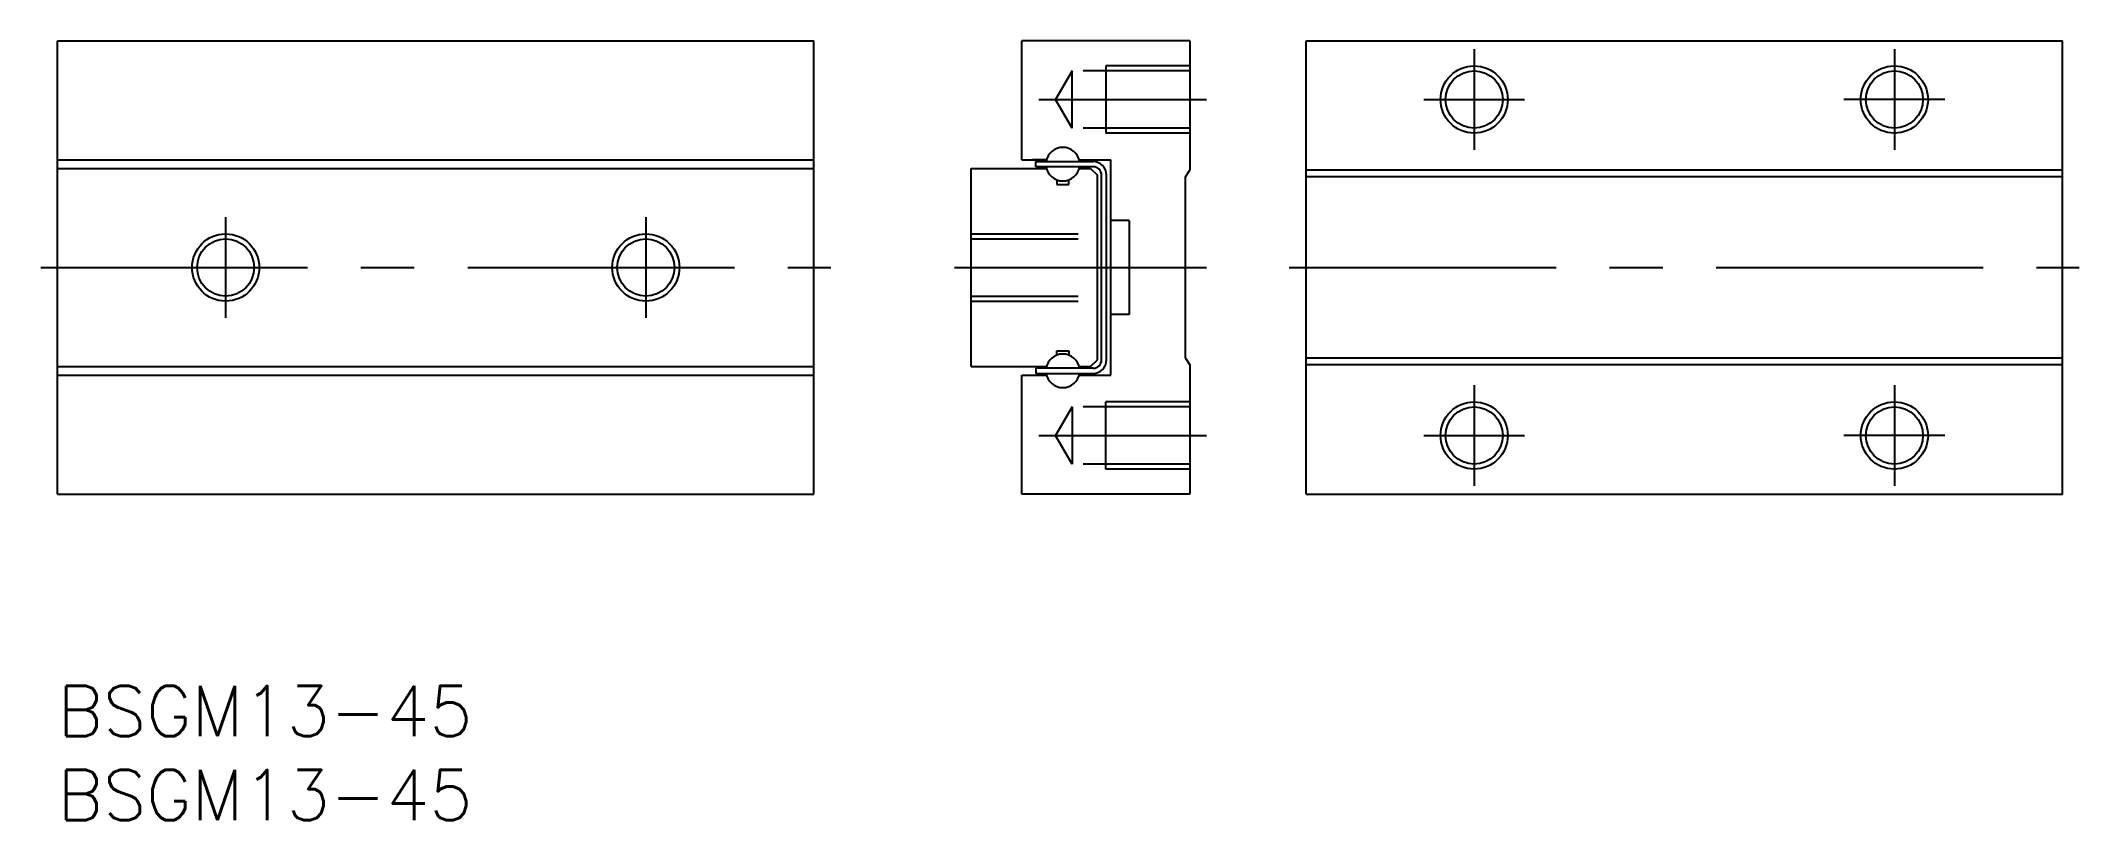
# Model space of a CAD drawing. Extents: x -1 to 120, y -8 to 38.
import ezdxf

# ---------------------------------------------------------------- set-up
doc = ezdxf.new("R2010")
doc.units = 0
doc.header["$LTSCALE"] = 0.5
doc.linetypes.add('CENTER', pattern=[50.8, 31.75, -6.35, 6.35, -6.35])
doc.linetypes.add('DASHED', pattern=[19.05, 12.7, -6.35])
for name, color, linetype in [('MSM_CENTER', 1, 'CENTER'), ('MSM_CONTINUOUS', 7, 'CONTINUOUS'), ('MSM_DASHED', 4, 'DASHED'), ('MSM_NARROW', 5, 'CONTINUOUS'), ('MSM_PART_NUMBER', 7, 'CONTINUOUS')]:
    doc.layers.add(name, color=color, linetype=linetype)
doc.styles.get("Standard").update_dxf_attribs({"font": 'txt.shx', "height": 3, "bigfont": 'bigfont.shx'})

# ---------------------------------------------------------------- blocks, each defined once
blk = doc.blocks.new('*U1')
at = {"layer": 'MSM_PART_NUMBER'}
blk.add_text('BSGM13-45', height=3, dxfattribs=at).set_placement((0, -3))
blk = doc.blocks.new('*U2')
at = {"layer": 'MSM_PART_NUMBER'}
blk.add_text('BSGM13-45', height=3, dxfattribs=at).set_placement((0, -8))

msp = doc.modelspace()

# ---------------------------------------------------------------- linework, layer by layer
at = {"layer": 'MSM_CENTER'}
for p, q in [((84.28, 37.9), (84.28, 31.9)), ((109.28, 37.9), (109.28, 31.9)), ((58.38, 34.9), (68.36, 34.9)), ((81.28, 34.9), (87.28, 34.9)), ((112.28, 34.9), (106.28, 34.9)), ((10, 27.9), (10, 21.9)), ((35, 27.9), (35, 21.9)), ((-1, 24.9), (46, 24.9)), ((53.36, 24.9), (68.36, 24.9)), ((73.28, 24.9), (120.28, 24.9)), ((84.28, 17.9), (84.28, 11.9)), ((109.28, 17.9), (109.28, 11.9)), ((58.38, 14.9), (68.36, 14.9)), ((81.28, 14.9), (87.28, 14.9)), ((112.28, 14.9), (106.28, 14.9))]:
    msp.add_line(p, q, dxfattribs=at)
at = {"layer": 'MSM_CONTINUOUS'}
for p, q in [((0, 38.4), (45, 38.4)), ((0, 11.4), (0, 38.4)), ((45, 11.4), (45, 38.4)), ((67.36, 38.4), (57.36, 38.4)), ((57.36, 31.3), (57.36, 38.4)), ((67.36, 38.4), (67.36, 30.7)), ((74.28, 38.4), (119.28, 38.4)), ((74.28, 11.4), (74.28, 38.4)), ((119.28, 11.4), (119.28, 38.4)), ((0, 31.3), (45, 31.3)), ((0, 30.8), (45, 30.8)), ((54.36, 19), (54.36, 30.8)), ((54.36, 30.8), (58.84, 30.8)), ((57.36, 31.3), (58.84, 31.3)), ((58.84, 31.3), (58.01, 31.3)), ((58.21, 31.2), (61.61, 31.2)), ((58.21, 30.9), (58.21, 31.2)), ((61.61, 30.9), (58.21, 30.9)), ((58.79, 30.8), (58.84, 30.8)), ((60.78, 31.3), (62.66, 31.3)), ((60.78, 30.8), (61.46, 30.8)), ((60.81, 30.8), (61.01, 30.8)), ((60.81, 30.8), (61.01, 30.8)), ((61.46, 30.8), (61.86, 30.4)), ((61.86, 19.4), (61.86, 30.4)), ((62.11, 19.4), (62.11, 30.4)), ((62.41, 19.4), (62.41, 30.4)), ((62.66, 18.5), (62.66, 31.3)), ((67.11, 30.3), (67.36, 30.7)), ((119.28, 30.7), (74.28, 30.7)), ((59.46, 30.11), (59.46, 29.85)), ((59.46, 29.85), (60.16, 29.85)), ((60.16, 29.85), (60.16, 30.11)), ((67.11, 19.5), (67.11, 30.3)), ((119.28, 30.3), (74.28, 30.3)), ((63.76, 27.7), (62.66, 27.7)), ((63.76, 27.7), (63.76, 22.1)), ((63.76, 22.1), (62.66, 22.1)), ((59.46, 19.94), (60.16, 19.94)), ((59.46, 19.68), (59.46, 19.94)), ((60.16, 19.94), (60.16, 19.68)), ((67.11, 19.5), (67.36, 19.1)), ((119.28, 19.5), (74.28, 19.5)), ((0, 19), (45, 19)), ((0, 18.5), (45, 18.5)), ((54.36, 19), (58.84, 19)), ((57.36, 11.4), (57.36, 18.5)), ((57.36, 18.5), (58.84, 18.5)), ((58.21, 18.9), (58.21, 18.6)), ((61.61, 18.9), (58.21, 18.9)), ((58.21, 18.6), (61.61, 18.6)), ((58.79, 19), (58.84, 19)), ((60.78, 19), (61.46, 19)), ((60.78, 18.5), (62.66, 18.5)), ((60.81, 19), (61.01, 19)), ((60.81, 19), (61.01, 19)), ((61.46, 19), (61.86, 19.4)), ((67.36, 19.1), (67.36, 11.4)), ((119.28, 19.1), (74.28, 19.1)), ((0, 11.4), (45, 11.4)), ((67.36, 11.4), (57.36, 11.4)), ((74.28, 11.4), (119.28, 11.4))]:
    msp.add_line(p, q, dxfattribs=at)
for centre in [(84.28, 34.9), (109.28, 34.9), (10, 24.9), (35, 24.9), (84.28, 14.9), (109.28, 14.9)]:
    msp.add_circle(centre, 1.7, dxfattribs=at)
for centre, radius, start, end in [((59.81, 31.05), 1, 8.6269, 171.3731), ((59.81, 31.05), 1, 188.6269, 351.3731), ((61.61, 30.4), 0.8, 0, 90), ((61.61, 30.4), 0.5, 0, 90), ((59.81, 18.75), 1, 8.6269, 171.3731), ((59.81, 18.75), 1, 188.6269, 351.3731), ((61.61, 19.4), 0.8, 270, 0), ((61.61, 19.4), 0.5, 270, 0)]:
    msp.add_arc(centre, radius, start, end, dxfattribs=at)
at = {"layer": 'MSM_DASHED'}
for p, q in [((60.36, 36.6), (59.38, 34.9)), ((67.36, 36.6), (60.36, 36.6)), ((60.36, 33.2), (60.36, 36.6)), ((67.36, 36.9), (62.36, 36.9)), ((62.36, 36.9), (62.36, 32.9)), ((60.36, 33.2), (59.38, 34.9)), ((67.36, 33.2), (60.36, 33.2)), ((67.36, 32.9), (62.36, 32.9)), ((54.36, 26.9), (61.86, 26.9)), ((54.36, 26.6), (61.86, 26.6)), ((54.36, 23.2), (61.86, 23.2)), ((54.36, 22.9), (61.86, 22.9)), ((60.36, 16.6), (59.38, 14.9)), ((67.36, 16.6), (60.36, 16.6)), ((60.36, 16.6), (60.36, 13.2)), ((67.36, 16.9), (62.36, 16.9)), ((62.36, 12.9), (62.36, 16.9)), ((60.36, 13.2), (59.38, 14.9)), ((67.36, 13.2), (60.36, 13.2)), ((67.36, 12.9), (62.36, 12.9))]:
    msp.add_line(p, q, dxfattribs=at)
at = {"layer": 'MSM_NARROW'}
for centre in [(84.28, 34.9), (109.28, 34.9), (10, 24.9), (35, 24.9), (84.28, 14.9), (109.28, 14.9)]:
    msp.add_circle(centre, 2, dxfattribs=at)

# ---------------------------------------------------------------- block references
at = {"layer": 'MSM_CONTINUOUS'}
for name in ['*U1', '*U2']:
    msp.add_blockref(name, (0, 0), dxfattribs=at)

doc.saveas('drawing.dxf')
